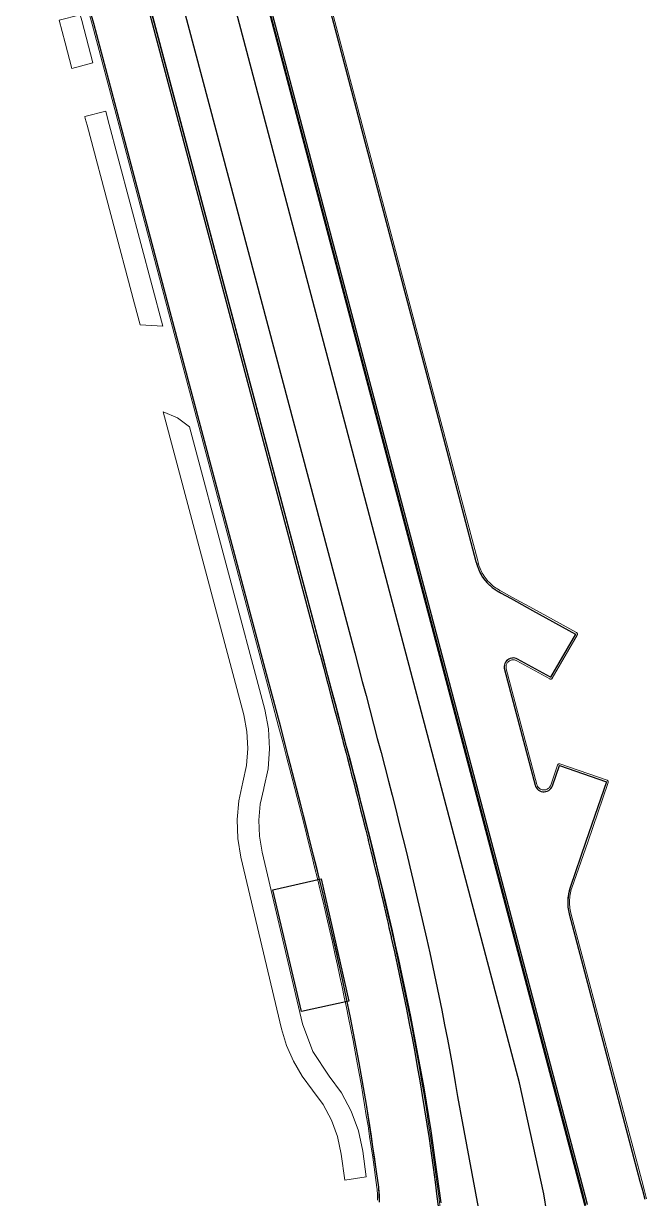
# Model space of a CAD drawing. Header units: metres. Extents: x 105145 to 106173, y 111785 to 118130.
# Drawn here: x 105358.2 to 105426.9, y 112614.6 to 112744.4 of the extents above; entities that cross this region are included whole.
import ezdxf

# ---------------------------------------------------------------- set-up
doc = ezdxf.new("R2010")
doc.units = ezdxf.units.M
for name, color, linetype, lineweight in [('10-PAV-CALZADA-BRT', 12, 'CONTINUOUS', 30), ('10-PAV-CALZADA-MIXTA', 8, 'CONTINUOUS', 30), ('10-PAV-CICLORUTA', 76, 'CONTINUOUS', 18), ('10-PAV-PARADERO', 30, 'CONTINUOUS', 30), ('10-PAV-SARDINEL', 252, 'CONTINUOUS', 13)]:
    doc.layers.add(name, color=color, linetype=linetype, lineweight=lineweight)

msp = doc.modelspace()

# ---------------------------------------------------------------- linework, layer by layer
at = {"layer": '10-PAV-CALZADA-BRT'}
for points in [[(105369.4269, 112805.6577), (105420.4073, 112612.7045)], [(105417.5797, 112602.7569), (105415.596, 112615.1337), (105412.9105, 112627.3773), (105366.4429, 112803.2507)], [(105371.9412, 112760.6341), (105394.7207, 112674.8553), (105395.1375, 112673.2853), (105395.5541, 112671.7151), (105395.9701, 112670.1449), (105396.3851, 112668.5743), (105396.7989, 112667.0035), (105397.2111, 112665.4323), (105397.6213, 112663.8605), (105398.0295, 112662.2883), (105398.4353, 112660.7153), (105398.8381, 112659.1417), (105399.2377, 112657.5671), (105399.6341, 112655.9919), (105400.0267, 112654.4155), (105400.4151, 112652.8383), (105400.7993, 112651.2599), (105401.1787, 112649.6805), (105401.5531, 112648.0997), (105401.9221, 112646.5179), (105402.2855, 112644.9345), (105402.6429, 112643.3499), (105402.9941, 112641.7639), (105403.3387, 112640.1765), (105403.6763, 112638.5875), (105404.0067, 112636.9971), (105404.3295, 112635.4051), (105404.6445, 112633.8115), (105404.9511, 112632.2163), (105405.2493, 112630.6195), (105405.5385, 112629.0209), (105405.8187, 112627.4209), (105406.0755, 112625.9003), (105408.3276, 112613.6162)], [(105404.2533, 112614.1269), (105404.0471, 112615.7209), (105403.8333, 112617.3135), (105403.6113, 112618.9041), (105403.3809, 112620.4927), (105403.1419, 112622.0795), (105402.8937, 112623.6641), (105402.6363, 112625.2467), (105402.3693, 112626.8277), (105402.0927, 112628.4075), (105401.8069, 112629.9867), (105401.5123, 112631.5647), (105401.2091, 112633.1417), (105400.8977, 112634.7181), (105400.5781, 112636.2933), (105400.2511, 112637.8679), (105399.9167, 112639.4415), (105399.5753, 112641.0145), (105399.2273, 112642.5865), (105398.8727, 112644.1579), (105398.5123, 112645.7287), (105398.1459, 112647.2989), (105397.7741, 112648.8683), (105397.3973, 112650.4373), (105397.0155, 112652.0059), (105396.6293, 112653.5741), (105396.2389, 112655.1421), (105395.8445, 112656.7095), (105395.4465, 112658.2769), (105395.0453, 112659.8443), (105394.6411, 112661.4115), (105394.2343, 112662.9789), (105393.8251, 112664.5461), (105393.4135, 112666.1155), (105393.0005, 112667.6829), (105392.5863, 112669.2507), (105392.1709, 112670.8189), (105391.7547, 112672.3877), (105391.3379, 112673.9571), (105368.5623, 112759.7211)]]:
    msp.add_lwpolyline(points, dxfattribs=at)
at = {"layer": '10-PAV-CALZADA-MIXTA'}
for points in [[(105420.4203, 112613.9495), (105420.1563, 112614.9473), (105389.7224, 112729.9788), (105369.6824, 112805.7252)], [(105358.1622, 112797.9097), (105390.883, 112674.6961), (105390.8929, 112674.6589), (105391.2968, 112673.1371), (105391.7103, 112671.5783), (105391.7477, 112671.4371), (105392.1231, 112670.019), (105392.5353, 112668.4597), (105392.6, 112668.2145), (105392.9463, 112666.9001), (105393.0244, 112666.6027), (105393.3557, 112665.3399), (105393.4471, 112664.9905), (105393.7631, 112663.7793), (105393.9141, 112663.1985), (105394.1683, 112662.2181), (105394.3781, 112661.4057), (105394.5711, 112660.6563), (105394.8389, 112659.6121), (105394.9713, 112659.0939), (105395.2047, 112658.1764), (105395.3682, 112657.5306), (105395.5675, 112656.7401), (105395.7618, 112655.9663), (105395.9274, 112655.303), (105396.1516, 112654.4013), (105396.2486, 112654.009), (105396.5374, 112652.8351), (105396.567, 112652.7143), (105396.8823, 112651.4189), (105396.9188, 112651.2681), (105397.1944, 112650.1226), (105397.2956, 112649.6998), (105397.4648, 112648.9877), (105397.6675, 112648.1304), (105397.7328, 112647.8523), (105397.9978, 112646.7161), (105398.0341, 112646.5596), (105398.2596, 112645.5791), (105398.3949, 112644.9876), (105398.4924, 112644.5576), (105398.7227, 112643.5357), (105398.7499, 112643.4144), (105399.0986, 112641.8396), (105399.175, 112641.4897), (105399.3974, 112640.466), (105399.441, 112640.2634), (105399.7757, 112638.6855), (105400.1045, 112637.1066), (105400.4251, 112635.5258), (105400.7379, 112633.9436), (105400.7717, 112633.7698), (105401.0425, 112632.3596), (105401.3381, 112630.7741), (105401.6253, 112629.1871), (105401.9037, 112627.5983), (105402.1723, 112626.0079), (105402.4315, 112624.4159), (105402.6811, 112622.8225), (105402.9217, 112621.2277), (105403.1533, 112619.6315), (105403.3763, 112618.0341), (105403.5913, 112616.4355), (105403.7981, 112614.8359), (105403.9975, 112613.2355)], [(105388.0939, 112760.5695), (105394.6933, 112735.6261), (105395.5053, 112732.5569), (105403.5419, 112702.1805), (105408.0963, 112684.9663), (105408.1319, 112684.8319), (105408.1497, 112684.7647), (105408.1541, 112684.7477), (105408.1563, 112684.7395), (105408.1578, 112684.7341), (105408.1609, 112684.7219), (105408.1665, 112684.7015), (105408.1777, 112684.6605), (105408.4478, 112683.9256), (105408.8292, 112683.2419), (105409.3127, 112682.6261), (105409.8864, 112682.0934), (105410.5363, 112681.6567), (105410.5733, 112681.6361), (105410.5801, 112681.6325), (105410.5893, 112681.6273), (105410.6077, 112681.6171), (105410.6449, 112681.5967), (105410.7933, 112681.5147), (105411.9797, 112680.8601), (105414.3527, 112679.5505), (105419.0987, 112676.9315), (105416.3431, 112672.1703), (105412.6989, 112674.1813), (105412.5469, 112674.2493), (105412.3858, 112674.2912), (105412.2199, 112674.3057), (105412.0539, 112674.2925), (105411.8925, 112674.252), (105411.7399, 112674.1852), (105411.6006, 112674.0941), (105411.4783, 112673.9811), (105411.3765, 112673.8494), (105411.2979, 112673.7026), (105411.2448, 112673.5448), (105411.2186, 112673.3803), (105411.2201, 112673.2138), (105411.2491, 112673.0499), (105414.6295, 112660.2727), (105414.6867, 112660.1127), (105414.7702, 112659.9647), (105414.8776, 112659.833), (105415.0056, 112659.7214), (105415.1508, 112659.6331), (105415.3088, 112659.5706), (105415.4751, 112659.5357), (105415.6449, 112659.5295), (105415.8133, 112659.5521), (105415.9754, 112659.603), (105416.1266, 112659.6805), (105416.2624, 112659.7825), (105416.3791, 112659.906), (105416.4732, 112660.0475), (105416.5419, 112660.2029), (105417.3041, 112662.4175), (105422.5047, 112660.6275), (105420.2406, 112654.0493), (105418.4937, 112648.9739), (105418.3058, 112648.2612), (105418.2247, 112647.5287), (105418.2522, 112646.7922), (105418.3877, 112646.0677), (105426.1985, 112616.5457), (105426.4627, 112615.5467), (105426.7271, 112614.5463)], [(105397.4443, 112614.2285), (105397.3625, 112615.8631), (105396.7353, 112620.3368), (105396.0067, 112624.9854), (105395.1957, 112629.6183), (105394.2339, 112634.6085), (105393.2795, 112639.1847), (105392.1589, 112644.2203), (105391.1077, 112648.7019), (105389.8537, 112653.8285), (105388.7745, 112658.0989), (105387.3907, 112663.4467), (105386.5473, 112666.6551), (105384.8423, 112673.0919), (105374.5137, 112711.9853), (105368.9031, 112733.1131), (105365.9173, 112744.3563), (105365.6806, 112745.2479)]]:
    msp.add_lwpolyline(points, dxfattribs=at)
at = {"layer": '10-PAV-CICLORUTA'}
for points in [[(105364.5897, 112744.6801), (105365.8279, 112740.0173), (105363.5083, 112739.4011), (105362.7575, 112742.2287), (105362.0967, 112744.7169), (105364.4163, 112745.3329), (105364.5897, 112744.6801)], [(105367.4871, 112733.7699), (105373.5437, 112710.9579), (105371.0261, 112711.0923), (105370.4139, 112713.3981), (105365.1733, 112733.1321), (105364.9713, 112733.8921), (105364.9201, 112734.0855), (105367.2397, 112734.7015), (105367.4871, 112733.7699)], [(105376.5005, 112699.8287), (105384.7867, 112668.6275), (105385.2056, 112666.4683), (105385.3282, 112664.2722), (105385.1522, 112662.0797), (105384.6807, 112659.9311), (105384.6731, 112659.9049), (105384.2858, 112658.1681), (105384.1252, 112656.3961), (105384.1938, 112654.6182), (105384.4907, 112652.8641), (105388.9705, 112633.9135), (105390.0885, 112630.8546), (105391.8923, 112628.1429), (105393.2536, 112626.2921), (105394.3394, 112624.2674), (105395.128, 112622.1095), (105395.6033, 112619.8615), (105395.9959, 112617.0171), (105393.6265, 112616.6371), (105393.2259, 112619.5325), (105392.8209, 112621.4476), (105392.1491, 112623.2857), (105391.224, 112625.0104), (105390.0643, 112626.5869), (105388.9114, 112628.116), (105387.9471, 112629.7704), (105387.1847, 112631.5271), (105386.6349, 112633.3613), (105382.1551, 112652.3121), (105381.8066, 112654.3714), (105381.726, 112656.4586), (105381.9146, 112658.5387), (105382.3693, 112660.5773), (105382.3769, 112660.6035), (105382.7785, 112662.4335), (105382.9285, 112664.3012), (105382.8241, 112666.1719), (105382.4673, 112668.0115), (105373.5811, 112701.4715), (105375.1433, 112700.8322), (105376.5005, 112699.8287)]]:
    msp.add_lwpolyline(points, close=True, dxfattribs=at)
at = {"layer": '10-PAV-PARADERO'}
msp.add_lwpolyline([(105385.6771, 112648.6985), (105391.0202, 112649.9041), (105394.0641, 112636.4274), (105388.8538, 112635.2615), (105385.6771, 112648.6985)], close=True, dxfattribs=at)
at = {"layer": '10-PAV-SARDINEL'}
for points in [[(105420.4073, 112612.7045), (105369.4313, 112805.6409), (105369.4544, 112805.631), (105369.4785, 112805.6242), (105369.5033, 112805.6204), (105389.5291, 112729.9276), (105419.963, 112614.8961), (105420.227, 112613.8984)], [(105420.227, 112613.8984), (105419.963, 112614.8961), (105389.5291, 112729.9276), (105369.5033, 112805.6204)], [(105369.6824, 112805.7252), (105389.7224, 112729.9788), (105420.1563, 112614.9473), (105420.4203, 112613.9495)], [(105403.9975, 112613.2355), (105403.7981, 112614.8359), (105403.5913, 112616.4355), (105403.3763, 112618.0341), (105403.1533, 112619.6315), (105402.9217, 112621.2277), (105402.6811, 112622.8225), (105402.4315, 112624.4159), (105402.1723, 112626.0079), (105401.9037, 112627.5983), (105401.6253, 112629.1871), (105401.3381, 112630.7741), (105401.0425, 112632.3596), (105400.7717, 112633.7698), (105400.7379, 112633.9436), (105400.4251, 112635.5258), (105400.1045, 112637.1066), (105399.7757, 112638.6855), (105399.441, 112640.2634), (105399.3974, 112640.466), (105399.175, 112641.4897), (105399.0986, 112641.8396), (105398.7499, 112643.4144), (105398.7227, 112643.5357), (105398.4924, 112644.5576), (105398.3949, 112644.9876), (105398.2596, 112645.5791), (105398.0341, 112646.5596), (105397.9978, 112646.7161), (105397.7328, 112647.8523), (105397.6675, 112648.1304), (105397.4648, 112648.9877), (105397.2956, 112649.6998), (105397.1944, 112650.1226), (105396.9188, 112651.2681), (105396.8823, 112651.4189), (105396.567, 112652.7143), (105396.5374, 112652.8351), (105396.2486, 112654.009), (105396.1516, 112654.4013), (105395.9274, 112655.303), (105395.7618, 112655.9663), (105395.5675, 112656.7401), (105395.3682, 112657.5306), (105395.2047, 112658.1764), (105394.9713, 112659.0939), (105394.8389, 112659.6121), (105394.5711, 112660.6563), (105394.3781, 112661.4057), (105394.1683, 112662.2181), (105393.9141, 112663.1985), (105393.7631, 112663.7793), (105393.4471, 112664.9905), (105393.3557, 112665.3399), (105393.0244, 112666.6027), (105392.9463, 112666.9001), (105392.6, 112668.2145), (105392.5353, 112668.4597), (105392.1231, 112670.019), (105391.7477, 112671.4371), (105391.7103, 112671.5783), (105391.2968, 112673.1371), (105390.8929, 112674.6589), (105390.883, 112674.6961), (105358.1622, 112797.9097)], [(105404.1961, 112613.2598), (105403.9965, 112614.8611), (105403.7896, 112616.4617), (105403.5745, 112618.0613), (105403.3513, 112619.6597), (105403.1196, 112621.257), (105402.8788, 112622.8529), (105402.629, 112624.4475), (105402.3696, 112626.0406), (105402.1008, 112627.6322), (105401.8222, 112629.222), (105401.5348, 112630.8103), (105401.239, 112632.3968), (105400.9681, 112633.8078), (105400.9342, 112633.9821), (105400.6212, 112635.5651), (105400.3004, 112637.1469), (105399.9714, 112638.7267), (105399.6366, 112640.3052), (105399.5929, 112640.5083), (105399.3704, 112641.5323), (105399.294, 112641.8826), (105398.9452, 112643.4579), (105398.9179, 112643.5796), (105398.6875, 112644.6017), (105398.5899, 112645.032), (105398.4546, 112645.6238), (105398.229, 112646.6046), (105398.1926, 112646.7614), (105397.9276, 112647.8979), (105397.8622, 112648.1763), (105397.6594, 112649.0338), (105397.4902, 112649.7462), (105397.3889, 112650.1693), (105397.1133, 112651.315), (105397.0767, 112651.4661), (105396.7613, 112652.7618), (105396.7317, 112652.8828), (105396.4428, 112654.0569), (105396.3458, 112654.4495), (105396.1215, 112655.3514), (105395.9558, 112656.0149), (105395.7648, 112656.7749), (105395.7615, 112656.7889), (105395.7559, 112656.8087), (105395.5621, 112657.5796), (105395.3986, 112658.2256), (105395.1651, 112659.1433), (105395.0327, 112659.6617), (105394.7648, 112660.7061), (105394.5718, 112661.4557), (105394.3619, 112662.2682), (105394.1077, 112663.2488), (105393.9567, 112663.8297), (105393.6406, 112665.0411), (105393.5492, 112665.3906), (105393.2179, 112666.6535), (105393.1397, 112666.951), (105392.7934, 112668.2655), (105392.7287, 112668.5108), (105392.3165, 112670.0702), (105391.941, 112671.4883), (105391.9036, 112671.6296), (105391.4901, 112673.1884), (105391.0862, 112674.7103), (105391.0763, 112674.7475), (105358.3557, 112797.9605)], [(105358.3557, 112797.9605), (105391.0763, 112674.7475), (105391.0862, 112674.7103), (105391.4901, 112673.1884), (105391.9036, 112671.6296), (105391.941, 112671.4883), (105392.3165, 112670.0702), (105392.7287, 112668.5108), (105392.7934, 112668.2655), (105393.1397, 112666.951), (105393.2179, 112666.6535), (105393.5492, 112665.3906), (105393.6406, 112665.0411), (105393.9567, 112663.8297), (105394.1077, 112663.2488), (105394.3619, 112662.2682), (105394.5718, 112661.4557), (105394.7648, 112660.7061), (105395.0327, 112659.6617), (105395.1651, 112659.1433), (105395.3986, 112658.2256), (105395.5621, 112657.5796), (105395.7559, 112656.8087), (105395.7615, 112656.7889), (105395.7648, 112656.7749), (105395.9558, 112656.0149), (105396.1215, 112655.3514), (105396.3458, 112654.4495), (105396.4428, 112654.0569), (105396.7317, 112652.8828), (105396.7613, 112652.7618), (105397.0767, 112651.4661), (105397.1133, 112651.315), (105397.3889, 112650.1693), (105397.4902, 112649.7462), (105397.6594, 112649.0338), (105397.8622, 112648.1763), (105397.9276, 112647.8979), (105398.1926, 112646.7614), (105398.229, 112646.6046), (105398.4546, 112645.6238), (105398.5899, 112645.032), (105398.6875, 112644.6017), (105398.9179, 112643.5796), (105398.9452, 112643.4579), (105399.294, 112641.8826), (105399.3704, 112641.5323), (105399.5929, 112640.5083), (105399.6366, 112640.3052), (105399.9714, 112638.7267), (105400.3004, 112637.1469), (105400.6212, 112635.5651), (105400.9342, 112633.9821), (105400.9681, 112633.8078), (105401.239, 112632.3968), (105401.5348, 112630.8103), (105401.8222, 112629.222), (105402.1008, 112627.6322), (105402.3696, 112626.0406), (105402.629, 112624.4475), (105402.8788, 112622.8529), (105403.1196, 112621.257), (105403.3513, 112619.6597), (105403.5745, 112618.0613), (105403.7896, 112616.4617), (105403.9965, 112614.8611), (105404.1961, 112613.2598)], [(105426.7271, 112614.5463), (105426.4627, 112615.5467), (105426.1985, 112616.5457), (105418.3877, 112646.0677), (105418.3411, 112646.2588), (105418.3021, 112646.4516), (105418.2708, 112646.6458), (105418.247, 112646.8411), (105418.231, 112647.0371), (105418.2227, 112647.2337), (105418.2221, 112647.4304), (105418.2293, 112647.6269), (105418.2442, 112647.8231), (105418.2668, 112648.0185), (105418.2971, 112648.2128), (105418.3349, 112648.4059), (105418.3804, 112648.5972), (105418.4333, 112648.7867), (105418.4937, 112648.9739), (105420.2406, 112654.0493), (105422.5047, 112660.6275), (105417.3041, 112662.4175), (105416.5419, 112660.2029), (105416.5096, 112660.1211), (105416.4703, 112660.0424), (105416.4242, 112659.9675), (105416.3717, 112659.8969), (105416.3133, 112659.8312), (105416.2492, 112659.7709), (105416.1801, 112659.7164), (105416.1065, 112659.6683), (105416.029, 112659.6268), (105415.9481, 112659.5922), (105415.8645, 112659.5649), (105415.7788, 112659.5451), (105415.6917, 112659.5329), (105415.6038, 112659.5284), (105415.5159, 112659.5316), (105415.4286, 112659.5425), (105415.3427, 112659.561), (105415.2586, 112659.5871), (105415.1772, 112659.6204), (105415.0991, 112659.6607), (105415.0247, 112659.7078), (105414.9548, 112659.7612), (105414.8899, 112659.8205), (105414.8304, 112659.8853), (105414.7769, 112659.9551), (105414.7297, 112660.0293), (105414.6892, 112660.1074), (105414.6557, 112660.1887), (105414.6295, 112660.2727), (105411.2491, 112673.0499), (105411.2306, 112673.1343), (105411.2195, 112673.22), (105411.2158, 112673.3063), (105411.2196, 112673.3926), (105411.2308, 112673.4783), (105411.2494, 112673.5627), (105411.2752, 112673.6452), (105411.308, 112673.7251), (105411.3476, 112673.8019), (105411.3937, 112673.875), (105411.4459, 112673.9438), (105411.5038, 112674.0079), (105411.5671, 112674.0668), (105411.6352, 112674.1199), (105411.7077, 112674.167), (105411.7839, 112674.2077), (105411.8634, 112674.2416), (105411.9455, 112674.2685), (105412.0296, 112674.2882), (105412.1151, 112674.3006), (105412.2014, 112674.3056), (105412.2878, 112674.3031), (105412.3736, 112674.2932), (105412.4583, 112674.2759), (105412.5411, 112674.2513), (105412.6215, 112674.2197), (105412.6989, 112674.1813), (105416.3431, 112672.1703), (105419.0987, 112676.9315), (105414.3527, 112679.5505), (105411.9797, 112680.8601), (105410.7933, 112681.5147), (105410.6449, 112681.5967), (105410.6077, 112681.6171), (105410.5893, 112681.6273), (105410.5801, 112681.6325), (105410.5733, 112681.6361), (105410.5363, 112681.6567), (105410.3675, 112681.7562), (105410.2028, 112681.8623), (105410.0424, 112681.9747), (105409.8864, 112682.0934), (105409.7353, 112682.218), (105409.5891, 112682.3485), (105409.4482, 112682.4846), (105409.3127, 112682.6261), (105409.1829, 112682.7728), (105409.0589, 112682.9245), (105408.9409, 112683.081), (105408.8292, 112683.2419), (105408.7239, 112683.4071), (105408.6251, 112683.5763), (105408.533, 112683.7492), (105408.4478, 112683.9256), (105408.3695, 112684.1052), (105408.2983, 112684.2878), (105408.2344, 112684.473), (105408.1777, 112684.6605), (105408.1665, 112684.7015), (105408.1609, 112684.7219), (105408.1578, 112684.7341), (105408.1563, 112684.7395), (105408.1541, 112684.7477), (105408.1497, 112684.7647), (105408.1319, 112684.8319), (105408.0963, 112684.9663), (105403.5419, 112702.1805), (105395.5053, 112732.5569), (105394.6933, 112735.6261), (105388.0939, 112760.5695)], [(105388.2872, 112760.6207), (105394.8866, 112735.6773), (105395.6986, 112732.6081), (105403.7352, 112702.2317), (105408.2896, 112685.0175), (105408.3252, 112684.8831), (105408.3432, 112684.8154), (105408.3475, 112684.7987), (105408.3493, 112684.7922), (105408.3505, 112684.7876), (105408.3516, 112684.7834), (105408.3538, 112684.7748), (105408.3548, 112684.7712), (105408.3594, 112684.7543), (105408.3693, 112684.7181), (105408.4247, 112684.5344), (105408.4863, 112684.3564), (105408.5546, 112684.1809), (105408.6299, 112684.0083), (105408.7118, 112683.8388), (105408.7998, 112683.6736), (105408.8947, 112683.5111), (105408.9946, 112683.3544), (105409.1026, 112683.1988), (105409.2154, 112683.0491), (105409.334, 112682.904), (105409.4606, 112682.7609), (105409.589, 112682.6267), (105409.7264, 112682.494), (105409.8662, 112682.3692), (105410.0112, 112682.2498), (105410.1616, 112682.1354), (105410.3138, 112682.0287), (105410.473, 112681.9262), (105410.6377, 112681.8291), (105410.6669, 112681.8129), (105410.6707, 112681.8109), (105410.6737, 112681.8093), (105410.6785, 112681.8066), (105410.687, 112681.8018), (105410.7043, 112681.7923), (105410.7414, 112681.772), (105410.89, 112681.6898), (105412.0763, 112681.0352), (105414.4493, 112679.7256), (105419.197, 112677.1057), (105419.2232, 112677.088), (105419.2463, 112677.0665), (105419.2657, 112677.0415), (105419.2809, 112677.0139), (105419.2916, 112676.9842), (105419.2975, 112676.9531), (105419.2984, 112676.9216), (105419.2944, 112676.8902), (105419.2855, 112676.8599), (105419.2719, 112676.8314), (105416.5162, 112672.0701), (105416.4965, 112672.0419), (105416.4722, 112672.0176), (105416.4441, 112671.9977), (105416.413, 112671.983), (105416.3799, 112671.9737), (105416.3456, 112671.9704), (105416.3113, 112671.9729), (105416.2779, 112671.9812), (105416.2465, 112671.9952), (105412.6064, 112674.0039), (105412.5406, 112674.0366), (105412.4756, 112674.0622), (105412.4097, 112674.0816), (105412.3425, 112674.0954), (105412.2739, 112674.1034), (105412.2037, 112674.1055), (105412.1357, 112674.1015), (105412.067, 112674.0916), (105411.9993, 112674.0757), (105411.934, 112674.0542), (105411.8701, 112674.027), (105411.8094, 112673.9946), (105411.7512, 112673.9567), (105411.6967, 112673.9142), (105411.6467, 112673.8678), (105411.5999, 112673.816), (105411.5583, 112673.761), (105411.5215, 112673.7028), (105411.4895, 112673.6408), (105411.4636, 112673.5775), (105411.4427, 112673.5108), (105411.428, 112673.444), (105411.419, 112673.3753), (105411.416, 112673.3061), (105411.4189, 112673.237), (105411.4279, 112673.1685), (105411.4439, 112673.0954), (105414.8216, 112660.3285), (105414.844, 112660.2566), (105414.8706, 112660.1919), (105414.9033, 112660.1289), (105414.941, 112660.0697), (105414.984, 112660.0138), (105415.0317, 112659.9618), (105415.0831, 112659.9149), (105415.1399, 112659.8715), (105415.1986, 112659.8344), (105415.2606, 112659.8024), (105415.3268, 112659.7753), (105415.3939, 112659.7545), (105415.4626, 112659.7398), (105415.5321, 112659.7311), (105415.602, 112659.7285), (105415.6728, 112659.7322), (105415.7422, 112659.742), (105415.8105, 112659.7578), (105415.8781, 112659.7798), (105415.9421, 112659.8071), (105416.0042, 112659.8403), (105416.0633, 112659.879), (105416.1187, 112659.9227), (105416.17, 112659.9711), (105416.2168, 112660.0236), (105416.2589, 112660.0803), (105416.2951, 112660.1393), (105416.3271, 112660.2033), (105416.3544, 112660.2726), (105417.1156, 112662.4843), (105417.13, 112662.5158), (105417.1496, 112662.5444), (105417.1738, 112662.5692), (105417.2019, 112662.5894), (105417.2332, 112662.6045), (105417.2665, 112662.6139), (105417.301, 112662.6175), (105417.3356, 112662.615), (105417.3692, 112662.6066), (105422.5715, 112660.816), (105422.603, 112660.8016), (105422.6316, 112660.782), (105422.6564, 112660.7578), (105422.6766, 112660.7297), (105422.6917, 112660.6984), (105422.7011, 112660.6651), (105422.7047, 112660.6306), (105422.7022, 112660.596), (105422.6938, 112660.5624), (105420.4297, 112653.9842), (105418.6841, 112648.9125), (105418.6829, 112648.9088), (105418.625, 112648.7294), (105418.5743, 112648.548), (105418.5306, 112648.3641), (105418.4942, 112648.1788), (105418.4652, 112647.9926), (105418.4432, 112647.8028), (105418.4291, 112647.6173), (105418.4221, 112647.4262), (105418.4227, 112647.2376), (105418.4307, 112647.0491), (105418.4461, 112646.8611), (105418.4688, 112646.6739), (105418.4989, 112646.4879), (105418.5363, 112646.3027), (105418.5816, 112646.1165), (105426.3919, 112616.5969), (105426.6561, 112615.5978), (105426.9205, 112614.5974)], [(105368.5623, 112759.7211), (105391.3379, 112673.9571), (105391.7547, 112672.3877), (105392.1709, 112670.8189), (105392.5863, 112669.2507), (105393.0005, 112667.6829), (105393.4135, 112666.1155), (105393.8251, 112664.5461), (105394.2343, 112662.9789), (105394.6411, 112661.4115), (105395.0453, 112659.8443), (105395.4465, 112658.2769), (105395.8445, 112656.7095), (105396.2389, 112655.1421), (105396.6293, 112653.5741), (105397.0155, 112652.0059), (105397.3973, 112650.4373), (105397.7741, 112648.8683), (105398.1459, 112647.2989), (105398.5123, 112645.7287), (105398.8727, 112644.1579), (105399.2273, 112642.5865), (105399.5753, 112641.0145), (105399.9167, 112639.4415), (105400.2511, 112637.8679), (105400.5781, 112636.2933), (105400.8977, 112634.7181), (105401.2091, 112633.1417), (105401.5123, 112631.5647), (105401.8069, 112629.9867), (105402.0927, 112628.4075), (105402.3693, 112626.8277), (105402.6363, 112625.2467), (105402.8937, 112623.6641), (105403.1419, 112622.0795), (105403.3809, 112620.4927), (105403.6113, 112618.9041), (105403.8333, 112617.3135), (105404.0471, 112615.7209), (105404.2533, 112614.1269)], [(105397.2487, 112614.4356), (105397.249, 112614.6345), (105397.2451, 112614.837), (105397.2371, 112615.0375), (105397.225, 112615.2384), (105397.2087, 112615.4396), (105397.1886, 112615.6376), (105397.1642, 112615.837), (105397.0137, 112616.9554), (105396.8591, 112618.0734), (105396.7003, 112619.1905), (105396.5375, 112620.3075), (105396.3632, 112621.4701), (105396.1838, 112622.6318), (105395.9992, 112623.7927), (105395.8094, 112624.9527), (105395.6145, 112626.1114), (105395.4145, 112627.2692), (105395.2093, 112628.4261), (105394.999, 112629.5821), (105394.7665, 112630.8303), (105394.5287, 112632.0775), (105394.2859, 112633.3238), (105394.0379, 112634.5691), (105393.8054, 112635.7137), (105393.5689, 112636.8575), (105393.3285, 112638.0004), (105393.084, 112639.1425), (105392.81, 112640.4021), (105392.532, 112641.6608), (105392.25, 112642.9187), (105391.964, 112644.1757), (105391.7056, 112645.2966), (105391.4443, 112646.4168), (105391.1802, 112647.5364), (105390.9133, 112648.6553), (105390.6041, 112649.9375), (105390.2922, 112651.2191), (105389.9773, 112652.5), (105389.6597, 112653.7801), (105389.1236, 112655.9156), (105388.5808, 112658.0493), (105387.8924, 112660.7236), (105387.1972, 112663.3962), (105386.7766, 112665.0003), (105386.354, 112666.6041), (105385.5025, 112669.8226), (105384.649, 112673.0406), (105374.3204, 112711.934), (105368.7098, 112733.0618), (105365.724, 112744.305), (105365.4873, 112745.1966)], [(105365.6806, 112745.2479), (105365.9173, 112744.3563), (105368.9031, 112733.1131), (105374.5137, 112711.9853), (105384.8423, 112673.0919), (105385.6958, 112669.8738), (105386.5473, 112666.6551), (105386.97, 112665.0512), (105387.3907, 112663.4467), (105388.086, 112660.7737), (105388.7745, 112658.0989), (105389.3175, 112655.9646), (105389.8537, 112653.8285), (105390.1715, 112652.5479), (105390.4864, 112651.2666), (105390.7985, 112649.9846), (105391.1077, 112648.7019), (105391.3748, 112647.5825), (105391.639, 112646.4624), (105391.9004, 112645.3417), (105392.1589, 112644.2203), (105392.445, 112642.9627), (105392.7272, 112641.7043), (105393.0053, 112640.4449), (105393.2795, 112639.1847), (105393.5241, 112638.0419), (105393.7647, 112636.8983), (105394.0013, 112635.7538), (105394.2339, 112634.6085), (105394.4821, 112633.3624), (105394.7251, 112632.1154), (105394.963, 112630.8673), (105395.1957, 112629.6183), (105395.4062, 112628.4614), (105395.6115, 112627.3037), (105395.8117, 112626.145), (105396.0067, 112624.9854), (105396.1966, 112623.8245), (105396.3813, 112622.6627), (105396.5609, 112621.5002), (105396.7353, 112620.3368), (105396.8982, 112619.2192), (105397.0571, 112618.1011), (105397.2118, 112616.9824), (105397.3625, 112615.8631), (105397.3874, 112615.6598), (105397.408, 112615.4561), (105397.4246, 112615.2519), (105397.4369, 112615.0475), (105397.445, 112614.8428), (105397.449, 112614.6381), (105397.4487, 112614.4333)]]:
    msp.add_lwpolyline(points, dxfattribs=at)

doc.saveas('drawing.dxf')
